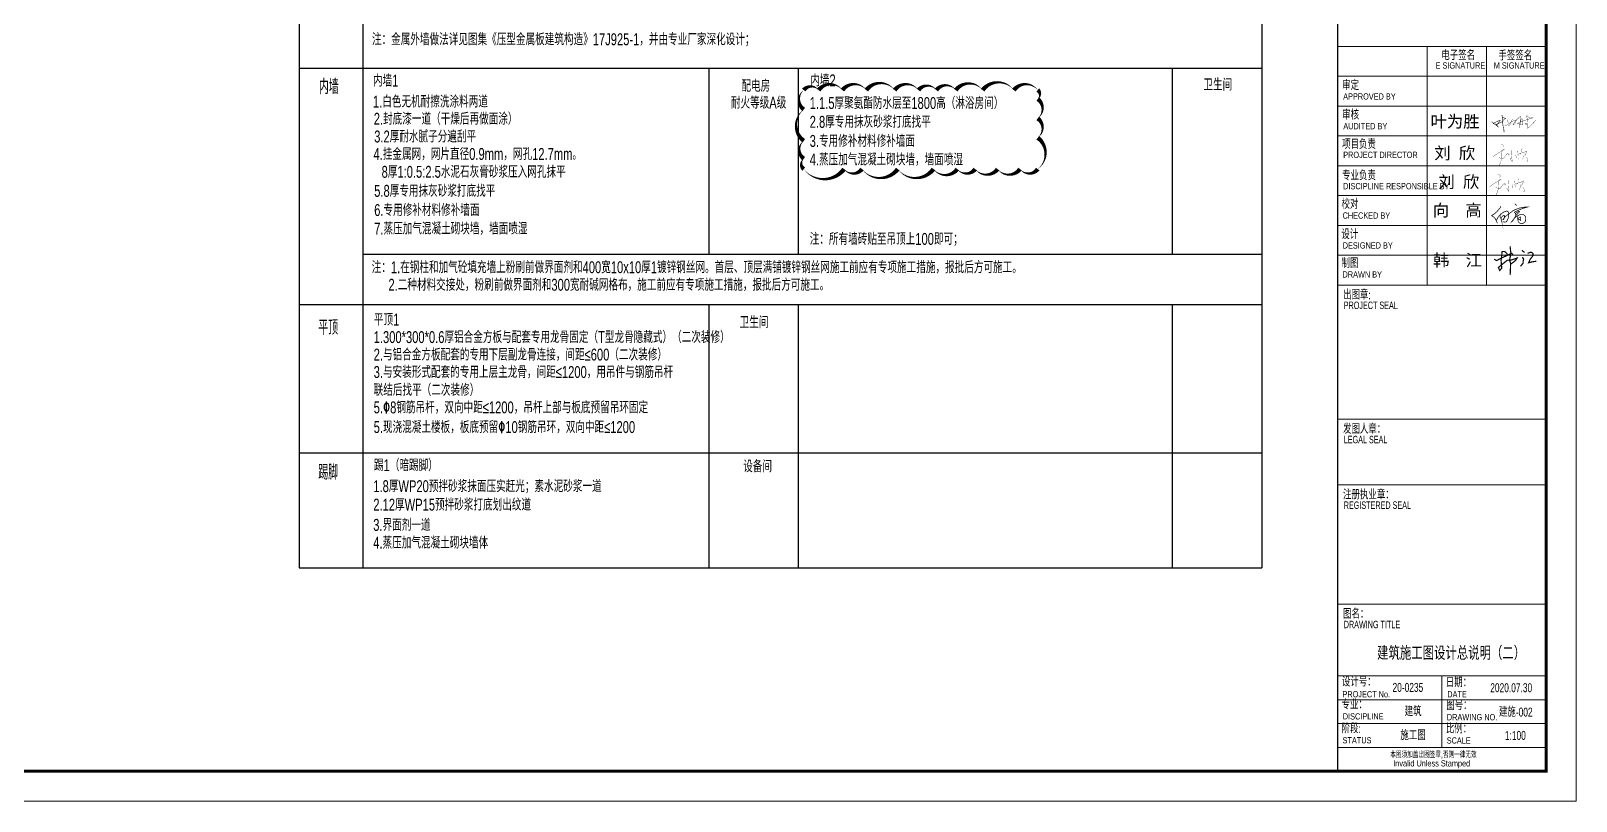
# Model space of a CAD drawing. Extents: x 24672 to 192872, y -90565 to -31165.
# Drawn here: x 141044 to 192872, y -90565 to -64743 of the extents above; entities that cross this region are included whole.
import ezdxf
from ezdxf.enums import TextEntityAlignment as Align

# ---------------------------------------------------------------- set-up
doc = ezdxf.new("R2010")
doc.units = 0
doc.header["$LTSCALE"] = 1000
doc.header["$MEASUREMENT"] = 0
doc.layers.get('0').update_dxf_attribs({"color": 4, "linetype": 'CONTINUOUS'})
for name, color, linetype in [('00-tk', 151, 'CONTINUOUS'), ('A-Hz(图名)', 7, 'CONTINUOUS'), ('A-Hz2(文字标注)', 2, 'CONTINUOUS'), ('AXIS', 3, 'CONTINUOUS'), ('iicon', 7, 'CONTINUOUS'), ('签名', 1, 'CONTINUOUS')]:
    doc.layers.add(name, color=color, linetype=linetype)
doc.layers.add('DIM_MODI', color=6, linetype='CONTINUOUS', plot=False)
doc.layers.add('TK', color=252, linetype='CONTINUOUS', lineweight=13)
doc.layers.add('功能名称', color=255, linetype='CONTINUOUS', lineweight=0)
doc.styles.add('DS6HT', font='simhei.ttf', dxfattribs={"width": 0.8})
doc.styles.add('SUNYAT1', font='3yromans.shx', dxfattribs={"width": 0.75, "bigfont": '3yhztxt.shx'})
doc.styles.add('T&D', font='haiwenrs.shx', dxfattribs={"width": 0.7, "bigfont": 'hztxt.shx'})
doc.styles.add('TITLE', font='simhei.ttf', dxfattribs={"width": 0.8})

# ---------------------------------------------------------------- blocks, each defined once
blk = doc.blocks.new('TK-A1')
at = {"layer": 'TK'}
for p, q in [((841, 0), (841, 594.0000000000001)), ((761, 584.0000000000001), (761, 10)), ((831, 10), (831, 584.0000000000001)), ((761, 253.0008978288993), (831, 253.0008978288993)), ((761, 253.0008978288993), (831, 253.0008978288993)), ((761, 253.0008978288993), (831, 253.0008978288993)), ((761, 253.0008978288993), (831, 253.0008978288993)), ((761, 253.0008978288993), (831, 253.0008978288993)), ((831, 253.0008978288993), (761, 253.0008978288993)), ((831, 253.0008978288993), (761, 253.0008978288993)), ((831, 253.0008978288993), (761, 253.0008978288993)), ((761, 253.0008978288993), (831, 253.0008978288993)), ((791, 173.0008978288993), (791, 253.0008978288993)), ((791, 253.0008978288993), (791, 189.0008978288993)), ((811, 189.0008978288993), (811, 253.0008978288993)), ((811.0005065272935, 173.0008978288993), (811.0005065272935, 253.0008978288993)), ((831, 243.0008978288993), (761, 243.0008978288993)), ((831, 233.0008978288993), (761, 233.0008978288993)), ((831, 233.0008978288993), (761, 233.0008978288993)), ((831, 223.0008978288993), (761, 223.0008978288993)), ((831, 223.0008978288993), (761, 223.0008978288993)), ((831, 213.0008978288993), (761, 213.0008978288993)), ((831, 213.0008978288993), (761, 213.0008978288993)), ((831, 203.0008978288993), (761, 203.0008978288993)), ((831, 203.0008978288993), (761, 203.0008978288993)), ((831, 193.0008978288993), (761, 193.0008978288993)), ((831, 193.0008978288993), (761, 193.0008978288993)), ((831, 183.0008978288993), (761, 183.0008978288993)), ((831, 183.0008978288993), (761, 183.0008978288993)), ((761, 173.0008978288993), (831, 173.0008978288993)), ((761, 173.0008978288993), (831, 173.0008978288993)), ((831, 173.0008978288993), (761, 173.0008978288993)), ((831, 173.0008978288993), (761, 173.0008978288993)), ((761, 128.0008978288993), (831, 128.0008978288993)), ((831, 106.0008978288993), (761, 106.0008978288993)), ((831, 42), (761, 42)), ((796, 42), (796, 18)), ((831, 34), (761, 34)), ((831, 26), (761, 26)), ((831, 18), (761, 18)), ((25, 10), (831, 10)), ((831, 10), (761, 10)), ((0, 0), (841, 0))]:
    blk.add_line(p, q, dxfattribs=at)
at = {"layer": 'TK', "const_width": 1}
blk.add_lwpolyline([(25, 584.0000000000001), (831, 584.0000000000001), (831, 10), (25, 10)], close=True, dxfattribs=at)
at = {"layer": 'TK', "const_width": 0.5}
blk.add_lwpolyline([(761, 10), (761, 584.0000000000001)], dxfattribs=at)
at = {"layer": 'TK'}
blk.add_lwpolyline([(761, 66), (831, 66), (831, 42), (761, 42)], close=True, dxfattribs=at)
at = {"layer": 'TK', "style": 'T&D', "width": 0.7}
for s, height, p in [('电子签名', 3, (795.7948164909496, 248.4778017822583)), ('手签签名', 3, (814.9469327213592, 248.3508918303461)), ('E SIGNATURE', 2.1, (793.8648937191069, 245.5821938228444)), ('M SIGNATURE', 2.1, (813.3675154721737, 245.5821938228444)), ('审定', 3, (762.5524539396354, 238.4225692117447)), ('APPROVED BY', 2.1, (762.8743869993277, 235.1982550198166)), ('审核', 3, (762.5439390434884, 228.5171875053202)), ('AUDITED BY', 2.1, (762.9264095154964, 225.2416394040943)), ('项目负责', 3, (762.5081444030255, 218.6658865781268)), ('PROJECT DIRECTOR', 2.1, (762.8917521385663, 215.6160894131009)), ('专业负责', 3, (762.5279736132175, 208.1776667496143)), ('DISCIPLINE RESPONSIBLE BY', 2.1, (762.8822559162136, 205.1185587599687)), ('校对', 3, (762.3265613266826, 198.5871859064279)), ('CHECKED BY', 2.1, (762.6721436356008, 195.262909531435)), ('设计', 3, (762.2574361167103, 188.4439345674659)), ('DESIGNED BY', 2.1, (762.7192817507312, 185.2436140293465)), ('制图', 3, (762.2999960171431, 178.783295929553)), ('DRAWN BY', 2.1, (762.656163625028, 175.530708029354)), ('出图章:', 3, (762.8208645950118, 168.1850270417382)), ('PROJECT SEAL', 2.5, (763.0685751570994, 164.9600082504822)), ('发图人章：', 3, (762.8208645950118, 123.1850270417382)), ('LEGAL SEAL', 2.5, (763.0685751570994, 119.9600082504822)), ('注册执业章：', 3, (762.8208645950118, 101.1850270417382)), ('REGISTERED SEAL', 2.5, (763.0685751570994, 97.9600082504822)), ('图名：', 3, (762.8208645950118, 61.18412921283918)), ('DRAWING TITLE', 2.5, (763.0685751570994, 57.95911042158318)), ('设计号：', 3, (762.4322685134039, 38.44908503156621)), ('日期：', 3, (797.291736483723, 38.21203436161159)), ('PROJECT No.', 2.1, (762.6458116108738, 34.76771172112785)), ('DATE', 2.1, (797.7867523039132, 34.77786100744037)), ('专业：', 3, (762.3273049220629, 30.82253412700025)), ('图号：', 3, (797.4285726143979, 30.55306618808303)), ('阶段:', 3, (762.329783573337, 22.8043143664673)), ('DISCIPLINE', 2.1, (762.7493900735676, 27.35429582914105)), ('比例：', 3, (797.3191037098691, 22.71676336637698)), ('DRAWING NO.', 2.1, (797.6499161732384, 27.0915453333268)), ('STATUS', 2.1, (762.6656262407824, 19.33408715947298)), ('SCALE', 2.1, (797.5951963012852, 19.28259976175847))]:
    blk.add_text(s, height=height, dxfattribs=at).set_placement(p)
for s, height, p in [('本图须加盖出图签章,否则一律无效', 2, (793.1584277532809, 15.63625030943891)), ('Invalid Unless Stamped', 2.1, (792.5766032353603, 12.39937470400939))]:
    blk.add_text(s, height=height, dxfattribs=at).set_placement(p, align=Align.MIDDLE)
blk = doc.blocks.new('A$C7C122B11')
at = {"layer": 'iicon', "color": 13, "const_width": 7.575757575132871}
for points in [[(199.0888365005376, 382.8778826375492), (300.5110004848102, 454.8074805347715)], [(244.3624277019408, 611.0290988776833), (279.0327184172347, 604.8438947247341)], [(322.4230265802471, 465.4405168076046), (254.8083938822383, 392.8854461885057)], [(279.0327184172347, 604.8438947247341), (314.94104956917, 590.6175023976248)], [(321.132111500483, 572.0618899385445), (297.6059042114067, 526.2903457558714)], [(300.5110004848102, 454.8074805347715), (344.335052675684, 476.0735530804377)], [(314.94104956917, 590.6175023976248), (321.132111500483, 572.0618899385445)], [(857.8002870868659, 469.0512536286842), (850.2705939338775, 438.960449161008)], [(872.1753121516667, 485.4648040432949), (857.8002870868659, 469.0512536286842)], [(0.0007576050702482, 250.9024336845614), (100.7970233689994, 315.9515967653133)], [(100.7970233689994, 315.9515967653133), (199.0888365005376, 382.8778826375492)], [(179.9224229973042, 234.3780221641064), (213.8051824355498, 214.250624705106)], [(219.8604038188932, 60.7831532410346), (189.0452334616566, -0.0002060187980533)], [(213.8051824355498, 214.250624705106), (248.6035759460647, 200.5268653577659)], [(254.2762084448477, 164.2658887512516), (219.8604038188932, 60.7831532410346)], [(248.6035759460647, 200.5268653577659), (284.3176035295473, 195.037831369089)], [(269.9907244815258, 260.035791651113), (254.2762084448477, 164.2658887512516)], [(254.8083938822383, 392.8854461885057), (267.3297972941073, 338.4690845052246)], [(267.3297972941073, 338.4690845052246), (269.9907244815258, 260.035791651113)], [(284.3176035295473, 195.037831369089), (312.2474518701201, 200.0697981715202)], [(312.2474518701201, 200.0697981715202), (331.4783466457156, 219.739658693783)], [(331.4783466457156, 219.739658693783), (382.2285472766962, 294.8917446665)], [(382.2285472766962, 294.8917446665), (411.197833733866, 328.3370370857883)], [(411.197833733866, 328.3370370857883), (434.3741226493148, 348.9182134775911)], [(434.3741226493148, 348.9182134775911), (447.8928364126477, 348.9182134775911)], [(447.8928364126477, 348.9182134775911), (455.0012519170996, 315.0120958685875)], [(455.0012519170996, 315.0120958685875), (462.0279911428223, 291.8895695514511)], [(462.0279911428223, 291.8895695514511), (484.7589294016361, 335.2447174279951)], [(534.5625449493527, 157.8105780906044), (508.7167313428363, 209.4535331269726)], [(574.5237390289549, 108.0541408546269), (534.5625449493527, 157.8105780906044)], [(553.5673253951827, 440.1709960661829), (553.0463167116977, 381.2844891168643)], [(553.0463167116977, 381.2844891168643), (555.0409374145092, 297.5777777298354)], [(555.0409374145092, 297.5777777298354), (561.1933105823118, 211.5237233529333)], [(561.1933105823118, 211.5237233529333), (572.472374806297, 133.6654050473589)], [(572.472374806297, 133.6654050473589), (574.5237390289549, 108.0541408546269)], [(674.2358596608974, 309.3520727169234), (685.6524839333723, 266.1284549657721)], [(685.6524839333723, 266.1284549657721), (692.2622442622667, 224.1059891108889)], [(692.2622442622667, 224.1059891108889), (691.6612788005733, 210.8989552564453)], [(718.076247107354, 415.8895953928587), (741.3754803164627, 413.2289288535248)], [(745.3690204735612, 399.9279449097812), (719.4071405762808, 368.0041741926688)], [(725.6901957900262, 308.6375822850969), (755.2991364721672, 327.3519703953061)], [(741.3754803164627, 413.2289288535248), (745.3690204735612, 399.9279449097812)], [(755.2991364721672, 327.3519703953061), (790.3451380701738, 346.0658887554891)], [(755.8106879024997, 295.5094665060751), (764.9249008636688, 257.2642640059348)], [(762.4943867573747, 217.8052263474092), (761.8865432932507, 180.1674111774191)], [(761.8865432932507, 180.1674111774191), (763.1022302216153, 159.5275159792509)], [(764.9249008636688, 257.2642640059348), (762.4943867573747, 217.8052263474092)], [(790.3451380701738, 346.0658887554891), (816.9320564377123, 356.932625876274)], [(825.9964038813487, 342.4441127988975), (799.4086257637248, 314.6743452963419)], [(816.9320564377123, 356.932625876274), (835.0598915747834, 355.7248974735849)], [(835.0598915747834, 355.7248974735849), (825.9964038813487, 342.4441127988975)], [(850.2705939338775, 438.960449161008), (849.5862326928183, 402.7140348185785)], [(849.5862326928183, 402.7140348185785), (862.5925352753841, 373.3071870035492)], [(862.5925352753841, 373.3071870035492), (875.5979781077476, 363.0487767131999)], [(875.5979781077476, 363.0487767131999), (896.819194834563, 363.0487767131999)], [(892.1808419503502, 201.1333131864667), (875.7338186554844, 163.8633126171771)], [(909.4291525277076, 232.7930841515772), (892.1808419503502, 201.1333131864667)], [(896.819194834563, 363.0487767131999), (924.1996627316112, 381.513727335725)], [(920.8311610448873, 283.4580187543761), (909.4291525277076, 232.7930841515772)], [(923.0759690859123, 310.7749468248803), (920.8311610448873, 283.4580187543761)], [(924.1996627316112, 381.513727335725), (974.1709295882613, 413.6564017615747)], [(950.8966291378019, 293.9757312922738), (936.5216040732339, 278.9300941831898)], [(970.7482636321802, 334.3254158007912), (950.8966291378019, 293.9757312922738)], [(991.2842593678506, 378.0944138225168), (970.7482636321802, 334.3254158007912)], [(974.1709295882613, 413.6564017615747), (997.4443702884018, 421.1789854408707)], [(980.2123949669768, 231.2062671370804), (1007.238645739155, 207.4293784452602)], [(1009.766311629792, 410.9210449010134), (991.2842593678506, 378.0944138225168)], [(997.4443702884018, 421.1789854408707), (1009.766311629792, 410.9210449010134)], [(1033.078441093443, 121.2193669192493), (1002.25037448178, 119.1928634850774)], [(1007.238645739155, 207.4293784452602), (1027.810750987381, 170.7569004462566)], [(1027.810750987381, 170.7569004462566), (1032.673498700839, 145.9395145112649)], [(1032.673498700839, 145.9395145112649), (1033.078441093443, 121.2193669192493)]]:
    blk.add_lwpolyline(points, dxfattribs=at)
blk = doc.blocks.new('A$C2CD672AE')
at = {"layer": '签名', "const_width": 40}
for points in [[(9.920812285970896, 523.2925402219407), (85.64476809604093, 480.0337748597376), (394.0206144819967, 628.6754554281943), (590.4196245889179, 723.3426586687565), (642.8136640558951, 671.9342207829468)], [(461.6739908079617, 655.8767074788921), (413.9479712764733, 738.226304418873), (354.7637216071598, 782.187037571799), (273.5597426663153, 780.4759910698049), (253.3334755222313, 599.6754109035246), (239.4850451382808, 475.8856759928167), (250.6432823608629, 353.0214769686572), (261.9919008868746, 228.0609749183059), (196.5405086646788, 147.6520239780657), (147.917758084368, 247.6385617624037), (315.6064654956572, 382.7673622812144), (446.4496776717715, 488.2049113581888), (599.5712998132221, 501.6631575371139), (775.4302235315554, 563.8311803708784), (726.707836158108, 488.150277487468), (613.1219024430029, 393.5601171250455), (559.0191287468188, 371.9746074373834)], [(540.0881397943012, 958.3370811040513), (550.8489124546759, 861.0706685180776), (567.3179551581852, 712.2073151967488), (523.0104887406342, 494.9340344476514), (559.0191287468188, 371.9746074373834), (543.1768800984137, 0.8530088732950389)], [(945.4105769763701, 587.0399905960076), (993.8340539853089, 536.6299283201806), (976.9954374949448, 454.7190612549894), (974.9030650327913, 387.5056448946707), (886.5252376566641, 288.7475507552736)], [(934.9487146656029, 820.1810444663279), (1023.226905263495, 748.7558213393204)], [(1126.251339889597, 719.3609199295752), (1222.998657129239, 757.1794348801486), (1271.322497345041, 748.7558213393204), (1304.99973032577, 710.9811793784611), (1309.184475250077, 645.8736663977616), (1216.621902949642, 526.1442843894474), (1158.283402010333, 403.9466909407638), (1244.02201854391, 429.4920936296694), (1357.50831548078, 448.4013511012308), (1418.48602727754, 454.7190612549894)]]:
    blk.add_lwpolyline(points, dxfattribs=at)
blk = doc.blocks.new('A$C3CB17D36')
at = {"const_width": 19.8}
for points in [[(80.04379926508409, 483.3245182275459), (81.90662597743358, 436.2608653112984), (-4.34517220401176, 331.2727085075858), (-78.27530148279766, 262.4873684884878), (-162.3526845840388, 213.9755951842744), (-95.67428008083516, 171.601331080441), (-53.63557197838236, 121.6414522278392), (-13.77129550796963, 42.71932143150843), (0, 0)], [(64.5606629194881, 180.116118694219), (92.82805896214268, 156.2222658489991), (110.9481846305207, 112.0548314493135), (117.471429871126, 72.23174337394448), (101.8881217963281, 134.1385486491563), (134.8892941173835, 190.4118413703618), (181.276832380252, 221.5462590564603), (200.8465681020898, 208.5132497626655), (197.9473479951484, 167.2420412993342), (178.3776122733179, 104.97320592713), (156.6334449194328, 102.0769799907794), (195.0945020384024, 158.1645863071826), (241.4356495992397, 199.8245719536098), (314.832404044726, 256.8222468681452), (384.7038751147629, 311.6321337773879), (440.2388931854512, 349.2138049200694), (503.2969305113802, 382.5203957683261), (608.641771453491, 419.6374419611639), (706.4904500626872, 439.1869633216447), (790.5678497157642, 454.3921457776014), (852.1762769882189, 454.3921457776014), (715.912931962077, 416.0171632506172), (599.219306105937, 368.2294501403885), (536.1612522281721, 337.0950324542864), (477.4520450626515, 306.6846675423803), (499.1458782743503, 274.3440665564449), (516.5283877926486, 239.6149461754649), (509.5753906060636, 195.624718617124), (467.4001295411654, 130.7052330496408), (427.2981192994703, 62.49641516694101), (399.4860808976155, 42.81658003706252), (467.4001295411654, 130.7052330496408), (525.6854940584817, 186.8616574146727), (612.8627055544857, 233.2623446866855), (671.6553836437306, 241.9633764458667), (728.9963992514749, 239.7881166511215), (768.9173657702268, 207.1592642487194), (790.6924188555495, 168.7297240068583), (790.6924188555495, 121.5991520058196), (781.9823943110532, 49.09058369179547), (744.2389546182239, 15.73664716440908), (691.9787907993959, -10.36644069334579), (628.831092161985, 1.234934985561267), (594.7168086728998, 22.98750325383298), (580.2001010987369, 54.16618740626654), (572.9417555875771, 97.67132394280634), (582.3776113728236, 119.4238922110781), (601.2493394951525, 157.1283483279512), (634.6377751916516, 176.7056642212665), (651.3319930399011, 158.5785239977085), (649.1544827658145, 128.8500080952435), (647.7028202843139, 80.99435196921695), (582.3776113728236, 119.4238922110781)], [(484.4964084001258, 543.1565462122599), (520.1129202386364, 516.2902290898237), (530.2890735718538, 479.2582878867397)], [(-28.95940501802397, 72.78829725229298), (10.14727037428383, 153.4999226881337), (71.03089262000867, 228.0777145799366), (167.4787394450614, 307.1438412381794), (247.932097412624, 338.2782589242815), (277.6491035087529, 336.8301459561044), (299.393270862638, 320.9009107259553), (315.3389814508046, 280.3537624566088), (313.8893713973303, 213.0165279858957), (303.7463548456508, 143.1892565552043), (282.0021874917657, 93.95343047679853), (255.9092065293153, 43.26949143021193), (210.971294871757, 29.51242194243605), (146.4636474923609, 44.71760439838908)], [(510.8277125129171, 203.5479097504467), (545.3600029207446, 247.0389727405491), (596.8943189469865, 292.7193690718304), (620.1210676174887, 320.9977093045381), (594.7168086728998, 336.9495971531433), (562.0542207689941, 311.5716008401614), (533.7466203095755, 289.8190251521009), (502.7242833371347, 269.0094735791463)], [(572.9417555875771, 97.67132394280634), (557.6992002208208, 137.5510398544247), (556.9733689800705, 178.155832471235), (546.4555307543778, 197.9166563165199)]]:
    blk.add_lwpolyline(points, dxfattribs=at)
blk = doc.blocks.new('5635634563456')
at = {"layer": 'AXIS', "color": 1, "ltscale": 1000}
for points, const_width in [([(455637.881451799, 226630.6213626868), (456046.0826958741, 226314.4769262232), (455897.5426243895, 226527.8115043262)], 35), ([(455725.8766600048, 226494.9224269953), (455792.5862253162, 226558.9228373328), (455885.0902339679, 226610.4786683344), (455980.262530829, 226658.4789645543), (456073.6559397471, 226692.2569371139), (456140.3655050584, 226710.9236907846), (456191.064816652, 226720.701538301), (456170.6072119614, 226678.9235086825), (456121.686875721, 226626.4787824521), (456065.6508128881, 226550.0338850452), (456000.0353318462, 226460.5206597582), (455930.452706912, 226406.9219377478)], 35), ([(456000.0353318462, 226460.5206597582), (456119.9079003677, 226541.1449327576), (456209.4857602907, 226583.6135769482), (456284.2164485542, 226618.512218124), (456362.4392675342, 226642.2432941236), (456383.3917896016, 226666.6723198801), (456371.5116747126, 226711.4954200025), (456436.4431387742, 226771.1241524457), (456483.8255773943, 226814.0919121376), (456540.8600411944, 226856.1827712426), (456583.855179749, 226882.4895581832)], 35), ([(456321.4968735353, 227083.6384566817), (456323.2518110435, 227002.9642946861), (456339.923411436, 226888.9681871878), (456349.6981607412, 226736.0108994469), (456363.6954416105, 226550.7854877579), (456388.532304615, 226376.7655627667), (456411.5566266934, 226211.2360450205), (456434.0624306019, 226115.2150155564), (456453.9713605533, 225981.1316658578), (456460.4231145977, 225937.6801696795)], 35), ([(456540.8600411944, 226856.1827712426), (456496.9873901805, 226883.3664587701), (456453.1147391666, 226906.1656894964), (456403.9774504486, 226929.8418208096), (456346.9429866484, 226954.3948065765), (456330.271386256, 226973.6864810884)], 35), ([(456510.8857225387, 226355.5845014946), (456597.6053515714, 226398.629718893), (456645.2724856871, 226426.1786893986), (456716.4860438754, 226465.7802912505), (456769.3218391358, 226501.938323689), (456843.4069145868, 226554.1665466337), (456901.4114584023, 226589.1766457125), (456971.6375419165, 226633.0344078309), (457083.0005074486, 226688.3587707739), (457147.3722830674, 226723.740611484), (457209.8128145108, 226743.6831337169), (457243.2860818899, 226739.1799760944), (457254.8729350695, 226714.7343423723), (457255.5167122647, 226661.3398711723), (457241.354925125, 226610.5186658517), (457205.6544421404, 226553.8616520641), (457186.7061093366, 226523.7904635769), (457156.3219661206, 226496.478454978), (457120.737826306, 226465.7663128794), (457078.6839223526, 226439.9034660875), (457051.1871625321, 226435.8624251095), (457075.4490402833, 226473.8484409685), (457119.603461876, 226542.9795517616), (457168.4528612911, 226613.669473737), (457233.2657095136, 226691.5472233813), (457285.0244344958, 226753.7797157742), (457337.5917925849, 226799.8479058556), (457415.157023535, 226882.8642523419), (457487.295995052, 226939.7263283721), (457542.1622452299, 226981.357469761), (457582.80394764, 227001.6653211052), (457584.8359759438, 226953.941824313), (457565.531226301, 226822.9559986099), (457537.0820433549, 226675.7238918315), (457514.7414449996, 226502.0919935046), (457509.0472728573, 226325.6831049196), (457519.7576625017, 226215.8188286116)], 20), ([(456722.7335235053, 226779.7802241481), (456706.6953858873, 226722.1333756072), (456709.1424385119, 226662.2206930844), (456719.7459253036, 226611.6821461128), (456740.1374477731, 226592.9339211438), (456760.1210261597, 226585.5976752458), (456773.5794222485, 226591.3036647812)], 20), ([(456473.7164835172, 226131.6091075262), (456467.8449557837, 226097.5761104271), (456460.4231145977, 225937.6801696795)], 10)]:
    blk.add_lwpolyline(points, dxfattribs=dict(at, const_width=const_width))
for points in [[(457040.6918023378, 226827.7845800929, 20, 20, 0), (456956.8193904918, 226700.3447395913, 20, 20, 0), (456928.2864684347, 226631.251312051, 20, 20, 0), (456875.2497231229, 226502.8210548261, 20, 20, 0), (456834.0922933408, 226422.8359672434, 20, 20, 0), (456811.7780929098, 226395.7834826446, 20, 20, 0), (456724.1729237637, 226364.2658120954, 20, 0, 0)], [(457511.8943589285, 226413.8875492121, 20, 20, 0), (457568.290770911, 226678.2049373683, 20, 20, 0), (457590.6067167957, 226782.7947919906, 20, 20, 0), (457627.3747450841, 226841.122022116, 20, 20, 0), (457636.1324062726, 226855.0148018837, 20, 20, 0), (457670.2982945656, 226830.3979818893, 20, 20, 0), (457683.7118491472, 226787.501867116, 20, 20, 0), (457720.8650235701, 226668.6872140308, 20, 20, 0), (457721.2699767961, 226592.6818491317, 20, 20, 0), (457721.7555783013, 226501.5396696671, 20, 20, 0), (457712.3275488015, 226436.2896650262, 20, 20, 0), (457674.7695085629, 226435.3960180739, 20, 20, 0), (457629.1632481651, 226445.2263652151, 20, 20, 0), (457579.0858611803, 226451.4820322806, 20, 20, 0), (457468.2000687247, 226480.0794728851, 20, 20, 0), (457411.8629646617, 226504.2085864616, 20, 20, 0), (457344.7950169333, 226517.6136136783, 20, 20, 0), (457423.4881035726, 226562.2971146227, 20, 20, 0), (457641.6825949113, 226659.7070774816, 20, 20, 0), (457902.8006357316, 226748.1803862849, 20, 20, 0), (458181.951370434, 226842.763621807, 20, 20, 0), (458298.3834971389, 226875.2954487913, 20, 20, 0), (458384.2305086917, 226894.0625422546, 20, 20, 0), (458348.859824941, 226902.3944818272, 20, 20, 0), (458319.8952705974, 226902.3944818272, 20, 20, 0), (458243.9730919132, 226890.5529100445, 20, 20, 0), (458219.1516571922, 226886.6815142799, 20, 20, 0), (458165.8566513238, 226893.184349937, 20, 20, 0), (458107.927630047, 226921.2532881675, 20, 20, 0), (458072.3802899878, 226956.7780035156, 20, 20, 0), (458038.1494371435, 226986.162615559, 20, 20, 0), (458000.0202577069, 227028.8059663217, 20, 20, 0), (457974.1065866552, 227048.6420591747, 20, 20, 0), (457984.5822795216, 226931.2784559725, 20, 20, 0), (458001.2774807074, 226820.344626676, 20, 20, 0), (458012.5691491499, 226590.4221508706, 20, 20, 0), (458015.8896978883, 226522.808689595, 20, 20, 0), (457984.3999415407, 226422.8282168595, 20, 20, 0), (457948.0055952329, 226430.1024596857, 20, 20, 0), (457915.4932297827, 226448.045567386, 20, 20, 0), (457886.3777177723, 226495.0856463912, 20, 20, 0), (457874.8323141872, 226513.7388198816, 20, 20, 0), (457864.5410400594, 226548.4301091612, 20, 20, 0), (457913.06689341, 226534.8515287034, 20, 20, 0), (457962.0780489994, 226508.179320385, 20, 20, 0), (457984.8852437794, 226485.871639309, 20, 20, 0), (458023.385732263, 226448.2143725278, 20, 20, 0), (458044.263004124, 226386.2514791533, 20, 20, 0), (458038.7761693213, 226328.3714732277, 20, 20, 0), (458028.4120994662, 226265.6173984466, 20, 20, 0), (458030.8506732873, 226227.233806343, 20, 20, 0), (458031.8775293899, 226211.0709059424, 20, 20, 0), (458086.9386578655, 226240.0283524219, 20, 20, 0), (458165.5836688146, 226297.9083583475, 20, 20, 0), (458305.6771911951, 226444.7871767898, 20, 20, 0), (458436.8802073263, 226588.2352047257, 20, 20, 0), (458486.8104919657, 226642.8254197755, 20, 0, 0), (458657.4685183892, 226830.8808123577, 0, 0, 0)]]:
    blk.add_lwpolyline(points, format="xyseb", dxfattribs=at)
blk = doc.blocks.new('签名')
at = {"xscale": 1.132661029987503, "yscale": 1.132661029987503, "zscale": 1.132661029987503}
for p in [(-1750.197286959738, 4063.984869675944), (-1860.01269934047, 3062.006437591277)]:
    blk.add_blockref('A$C7C122B11', p, dxfattribs=at)
at = {"layer": '00-tk', "xscale": 1.200000000011642, "yscale": 1.200000000011642, "zscale": 1.200000000011642}
blk.add_blockref('A$C3CB17D36', (-1598.663731149863, 2124.214383500046), dxfattribs=at)
at = {"layer": 'AXIS', "xscale": 0.5, "yscale": 0.5, "zscale": 0.5}
blk.add_blockref('5635634563456', (-229602.1122756614, -107802.1992520302), dxfattribs=at)
at = {"layer": '签名'}
blk.add_blockref('A$C2CD672AE', (-1712.888165873941, 398.6887109705713), dxfattribs=at)
at = {"layer": '功能名称', "color": 7, "style": 'DS6HT'}
for s, p in [('叶为胜', (-3829.900751179666, 5325.834194287425)), ('刘 欣', (-3706.161323272157, 4268.687556041172)), ('刘 欣', (-3567.169852778083, 3309.254102484323)), ('向  高', (-3757.272502305452, 2357.133938182844)), ('韩  江', (-3749.501883157063, 689.2682582947891))]:
    blk.add_text(s, height=400, dxfattribs=at).set_placement(p)
blk = doc.blocks.new('a111111')
at = {"layer": '00-tk', "xscale": 0.010032, "yscale": 0.010032, "zscale": 0.010032}
blk.add_blockref('签名', (830.6210704611028, -421.5841127363337), dxfattribs=at)
at = {"layer": 'TK'}
blk.add_blockref('TK-A1', (1.818989403545856e-12, -594), dxfattribs=at)
at = {"layer": 'TK', "color": 2, "style": 'T&D', "width": 0.7}
for s, p in [('20-0235', (784.5764971878177, -557.3864082822646)), ('2020.07.30', (819.2378315342794, -557.4892140016714)), ('施工图', (786.3294256727422, -573.4892220016715))]:
    blk.add_text(s, height=3.0000015, dxfattribs=at).set_placement(p, align=Align.CENTER)
at = {"layer": 'TK', "color": 3, "style": 'T&D', "width": 0.7}
for s, p in [('建筑', (786.3294480080149, -565.4892272570578)), ('1:100', (820.6273269040721, -573.4892272570578))]:
    blk.add_text(s, height=3, dxfattribs=at).set_placement(p, align=Align.CENTER)

msp = doc.modelspace()

# ---------------------------------------------------------------- linework, layer by layer
at = {"color": 3}
for p, q in [((150047.4516548673, -39205.56322575366), (150047.4516548673, -82748.29355664056)), ((152173.9821492555, -39205.56322575366), (152173.9821492564, -73920.66583701503)), ((182328.5168934353, -39205.56322575366), (182328.5168934353, -82748.29355664068)), ((150047.4516548673, -65994.16448119207), (182328.5168934353, -65994.16448119207)), ((163783.774733115, -65994.16448119207), (163783.7747331148, -72224.69606205833)), ((166783.774733115, -65994.16448119207), (166783.7747331152, -72224.69606205833)), ((179328.5168934362, -65994.16448119207), (179328.5168934362, -72224.69606205833)), ((152201.9926464213, -72224.69606205821), (182356.5273906002, -72224.69606205821)), ((150047.4516548673, -73920.66583701503), (182328.5168934353, -73920.66583701526)), ((152173.9821492564, -73920.66583701503), (152173.9821492564, -82748.29355664056)), ((163783.774733115, -73920.66583701503), (163783.774733115, -78886.71729127661)), ((166783.774733115, -73920.66583701503), (166783.774733115, -78886.71729127661)), ((179328.5168934362, -73920.66583701503), (179328.5168934362, -78886.71729127661)), ((150047.4516548673, -78886.71729127661), (182328.5168934355, -78886.71729127638)), ((163783.774733115, -78886.71729127661), (163783.774733115, -82748.29355664056)), ((166783.774733115, -78886.71729127615), (166783.774733115, -82748.29355664056)), ((179328.5168934362, -78886.71729127615), (179328.5168934362, -82748.29355664056)), ((150047.4516548673, -82748.29355664056), (182328.5168934355, -82748.29355664056))]:
    msp.add_line(p, q, dxfattribs=at)
at = {"layer": 'DIM_MODI'}
msp.add_lwpolyline([(166968.4478888893, -66729.16139851653, 0, 150, 0.5), (166968.4478888893, -67379.16139851653, 0, 150, 0.5), (166968.4478888893, -68429.16139851653, 0, 150, 0.5), (166968.4478888893, -69029.16139851653, 0, 150, 0.5), (166968.4478888893, -69375.45929172091, 0, 150, 0.5), (168318.4478888893, -69375.45929172091, 0, 150, 0.5), (168918.4478888893, -69375.45929172091, 0, 150, 0.5), (170118.4478888893, -69375.45929172091, 0, 150, 0.5), (171318.4478888893, -69375.45929172091, 0, 150, 0.5), (172118.4478888893, -69375.45929172091, 0, 150, 0.5), (172718.4478888893, -69375.45929172091, 0, 150, 0.5), (173468.4478888893, -69375.45929172091, 0, 150, 0.5), (174218.4478888893, -69375.45929172091, 0, 150, 0.5), (174815.0650570276, -69375.45929172091, 0, 150, 0.5), (174815.0650570276, -68325.45929172091, 0, 150, 0.5), (174815.0650570276, -67675.45929172091, 0, 150, 0.5), (174815.0650570276, -67025.45929172091, 0, 150, 0.5), (174815.0650570276, -66729.16139851653, 0, 150, 0.5), (174015.0650570276, -66729.16139851653, 0, 150, 0.5), (172965.0650570276, -66729.16139851653, 0, 150, 0.5), (172065.0650570276, -66729.16139851653, 0, 150, 0.5), (171415.0650570276, -66729.16139851653, 0, 150, 0.5), (170815.0650570276, -66729.16139851653, 0, 150, 0.5), (170015.0650570276, -66729.16139851653, 0, 150, 0.5), (169065.0650570276, -66729.16139851653, 0, 150, 0.5), (168265.0650570276, -66729.16139851653, 0, 150, 0.5), (167465.0650570276, -66729.16139851653, 0, 150, 0.5)], format="xyseb", close=True, dxfattribs=at)

# ---------------------------------------------------------------- block references
at = {"xscale": 100, "yscale": 100, "zscale": 100}
msp.add_blockref('a111111', (108771.8062635679, -31164.53613892407), dxfattribs=at)

# ---------------------------------------------------------------- texts
at = {"layer": 'A-Hz(图名)', "style": 'TITLE', "width": 0.7}
msp.add_text('建筑施工图设计总说明（二）', height=400, dxfattribs=at).set_placement((188680.2244123174, -85787.23041103012), align=Align.CENTER)
at = {"layer": 'A-Hz2(文字标注)', "linetype": 'ByBlock', "style": 'SUNYAT1', "width": 0.7}
for s, height, p in [('注：金属外墙做法详见图集《压型金属板建筑构造》17J925-1，并由专业厂家深化设计；', 400, (152483.4296179151, -65223.54574966634)), ('内墙', 500, (150703.683712424, -66864.02160758892)), ('内墙1', 400, (152516.4771700613, -66610.07067435776)), ('内墙2', 400, (167183.774733115, -66603.09861284489)), ('卫生间', 400, (180370.5380007266, -66744.16448119254)), ('配电房', 400, (164875.8346793516, -66786.04325366375)), ('1.白色无机耐擦洗涂料两道', 400, (152517.6125585659, -67312.26765922879)), ('耐火等级A级', 400, (164522.4578952629, -67349.16119131487)), ('1.1.5厚聚氨酯防水层至1800高（淋浴房间）', 400, (167166.1001779853, -67361.34296460618)), ('2.封底漆一道（干燥后再做面涂）', 400, (152544.2299024615, -67889.29816093788)), ('2.8厚专用抹灰砂浆打底找平', 400, (167166.1001779853, -67992.25011471956)), ('3.2厚耐水腻子分遍刮平', 400, (152558.7854202531, -68483.73441936847)), ('3.专用修补材料修补墙面', 400, (167166.1001779853, -68632.57341788552)), ('4.挂金属网，网片直径0.9mm，网孔12.7mm。', 400, (152535.1024355634, -69069.46814305874)), ('4.蒸压加气混凝土砌块墙，墙面喷湿', 400, (167166.1001779853, -69254.06361186277)), ('8厚1:0.5:2.5水泥石灰膏砂浆压入网孔抹平', 400, (152807.2347971994, -69667.7741918209)), ('5.8厚专用抹灰砂浆打底找平', 400, (152558.7854202531, -70305.47967180089)), ('6.专用修补材料修补墙面', 400, (152558.7854202531, -70948.16163095974)), ('7.蒸压加气混凝土砌块墙，墙面喷湿', 400, (152558.7854202531, -71569.651824937)), ('注：所有墙砖贴至吊顶上100即可；', 400, (167166.1001779853, -71917.3857740289)), ('注：1.在钢柱和加气砼填充墙上粉刷前做界面剂和400宽10x10厚1镀锌钢丝网。首层、顶层满铺镀锌钢丝网施工前应有专项施工措施，报批后方可施工。', 400, (152474.3845069665, -72866.57970020827)), ('2.二种材料交接处，粉刷前做界面剂和300宽耐碱网格布，施工前应有专项施工措施，报批后方可施工。', 400, (153037.1297231959, -73453.88986775838)), ('平顶', 500, (150684.3622738454, -74934.75892609986)), ('平顶1', 400, (152549.4761417522, -74621.04588718398)), ('卫生间', 400, (164815.3367123413, -74711.2254354743)), ('1.300*300*0.6厚铝合金方板与配套专用龙骨固定（T型龙骨隐藏式）（二次装修）', 400, (152541.7000189512, -75208.5050823311)), ('2.与铝合金方板配套的专用下层副龙骨连接，间距≤600（二次装修）', 400, (152541.7000189512, -75794.75292818385)), ('3.与安装形式配套的专用上层主龙骨，间距≤1200，用吊件与钢筋吊杆', 400, (152541.7000189512, -76379.66065884658)), ('联结后找平（二次装修）', 400, (152541.7000189512, -76978.88031291447)), ('5.%%1308钢筋吊杆，双向中距≤1200，吊杆上部与板底预留吊环固定', 400, (152541.7000189512, -77565.28170671102)), ('5.现浇混凝土楼板，板底预留%%13010钢筋吊环，双向中距≤1200', 400, (152541.7000189512, -78224.249394463)), ('踢脚', 500, (150684.3622738454, -79786.71729127661)), ('踢1（暗踢脚）', 400, (152552.8932451764, -79503.42321236589)), ('设备间', 400, (164936.197089101, -79541.13613512268)), ('1.8厚WP20预拌砂浆抹面压实赶光；素水泥砂浆一道', 400, (152529.3033367044, -80206.87132368973)), ('2.12厚WP15预拌砂浆打底划出纹道', 400, (152529.3033367044, -80825.96235853937)), ('3.界面剂一道', 400, (152525.6527679437, -81505.414343035)), ('4.蒸压加气混凝土砌块墙体', 400, (152527.2751480041, -82101.07511581076))]:
    msp.add_text(s, height=height, dxfattribs=at).set_placement(p)
at = {"layer": 'TK', "color": 3, "style": 'T&D', "width": 0.7}
msp.add_text('建施-002', height=300, dxfattribs=at).set_placement((190283.5054658323, -87731.2049986301))

doc.saveas('drawing.dxf')
